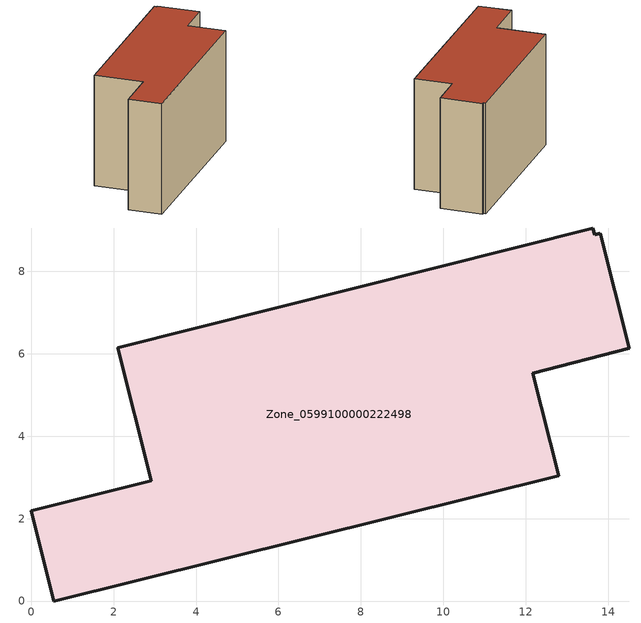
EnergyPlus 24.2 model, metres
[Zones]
Zone_0599100000222498
 floor ground (C_G): 12.8,3.04 0.55,0 0,2.19 2.91,2.92 2.1,6.15 13.63,9.05 13.67,8.89 13.81,8.92 14.52,6.14 12.18,5.53 z0
 wall outside (C_F): 13.63,9.05 2.1,6.15 2.91,2.92 0,2.19 0.55,0 12.8,3.04 12.18,5.53 14.52,6.14 13.81,8.92 13.67,8.89 13.63,9.05 z0:7.69
 roof outside (C_R): 13.67,8.89 13.63,9.05 2.1,6.15 2.91,2.92 0,2.19 0.55,0 12.8,3.04 12.18,5.53 14.52,6.14 13.81,8.92 z7.69
[BUILDING]
Pand.0599100000222498: North Axis=0; Terrain=City; Loads Convergence Tolerance Value=0.04; Temperature Convergence Tolerance Value=0.4; Solar Distribution=FullExterior; Maximum Number of Warmup Days=25; Minimum Number of Warmup Days=1
[Site:Location]
Rotterdam.The.Hague.AP_ZH_NLD Design_Conditions: Latitude=51.96; Longitude=4.45; Time Zone=1; Elevation=-4.5
[SITE:GROUNDTEMPERATURE:BUILDINGSURFACE]
18, 18, 18, 18, 18, 18, 18, 18, 18, 18, 18, 18
[MATERIAL] Thermal Absorptance=0.9; Solar Absorptance=0.7; Visible Absorptance=0.7
Name | Roughness | Thickness | Conductivity | Density | Specific Heat
G.TC.1975-1991 | MediumSmooth | 0.15 | 0.288461 | 540 | 1210
F.TC.1975-1991 | Rough | 0.3 | 0.230769 | 1920 | 840
R.TC.1975-1991 | MediumRough | 0.2 | 0.153846 | 1500 | 1000
[CONSTRUCTION]
C_G: G.TC.1975-1991
C_F: F.TC.1975-1991
C_R: R.TC.1975-1991
[ZONE]
Zone_0599100000222498: Type=1; Multiplier=1; Ceiling Height=Autocalculate; Volume=Autocalculate; Floor Area=autocalculate; Part of Total Floor Area=Yes
[ZONEINFILTRATION:DESIGNFLOWRATE]
Infil_Zone_0599100000222498: Zone or ZoneList or Space or SpaceList=Zone_0599100000222498; Schedule=AlwaysOn; Design Flow Rate Calculation Method=Flow/Area; Flow Rate per Floor Area=0.003; Constant Term Coefficient=1; Temperature Term Coefficient=0; Velocity Term Coefficient=0; Velocity Squared Term Coefficient=0
[HVACTEMPLATE:ZONE:IDEALLOADSAIRSYSTEM]
Zone_0599100000222498: Maximum Heating Supply Air Temperature=50; Minimum Cooling Supply Air Temperature=13; Maximum Heating Supply Air Humidity Ratio=0.0156; Minimum Cooling Supply Air Humidity Ratio=0.0077; Heating Limit=NoLimit; Cooling Limit=NoLimit; Dehumidification Control Type=ConstantSensibleHeatRatio; Cooling Sensible Heat Ratio=0.7; Dehumidification Setpoint=60; Humidification Control Type=None; Humidification Setpoint=30; Outdoor Air Method=None; Outdoor Air Flow Rate per Person=0.00944; Outdoor Air Flow Rate per Zone Floor Area=0; Outdoor Air Flow Rate per Zone=0; Demand Controlled Ventilation Type=None; Outdoor Air Economizer Type=NoEconomizer; Heat Recovery Type=None; Sensible Heat Recovery Effectiveness=0.7; Latent Heat Recovery Effectiveness=0.65
[ZONECONTROL:THERMOSTAT]
ThermostatControl_Zone_0599100000222498: Zone or ZoneList=Zone_0599100000222498; Control Type Schedule=DualSetpointControlType; Control 1=Thermostat_Zone_0599100000222498; Temperature Difference Between Cutout And Setpoint=0
[THERMOSTATSETPOINT:DUALSETPOINT]
Thermostat_Zone_0599100000222498: Heating Setpoint Temperature Schedule=HeatingSetpoint_Zone_0599100000222498; Cooling Setpoint Temperature Schedule=CoolingSetpoint_Zone_0599100000222498
[SCHEDULE:COMPACT]
HeatingSetpoint_Zone_0599100000222498: Through: 12/31, For: AllDays, Until: 24:00, 21
CoolingSetpoint_Zone_0599100000222498: Through: 12/31, For: AllDays, Until: 24:00, 24
DualSetpointControlType: Through: 12/31, For: AllDays, Until: 24:00, 4
AlwaysOn: Through: 12/31, For: AllDays, Until: 24:00, 1
